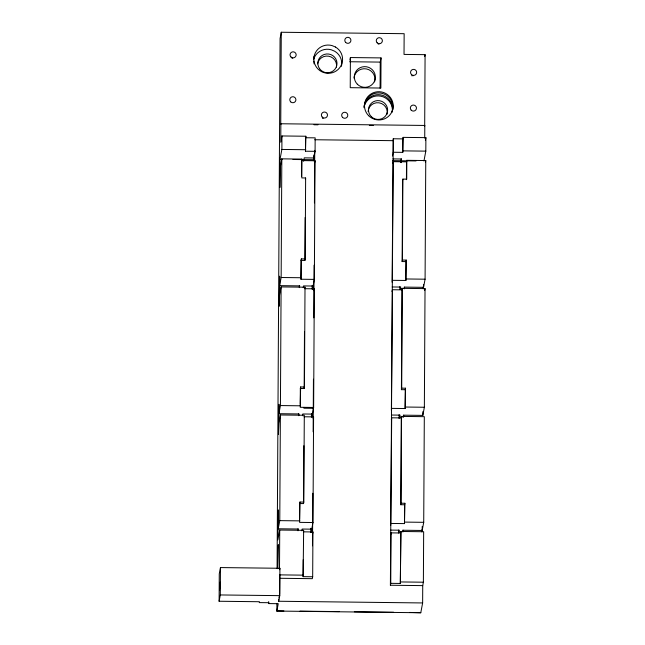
<?xml version="1.0" encoding="UTF-8"?>
<svg xmlns="http://www.w3.org/2000/svg" width="645" height="645" viewBox="0 0 645 645"><rect width="100%" height="100%" fill="white"/><g stroke="black" fill="none" stroke-linecap="round" stroke-linejoin="round"><path stroke-width="0.97" d="M422.636 602.946L420.782 612.75L276.85 611.057L278.237 603.696L268.667 603.583L268.828 602.712L259.258 602.599L259.427 601.729L219.115 601.253L219.268 573.881L220.461 567.576L279.914 568.277L279.761 595.649L278.696 601.253L422.636 602.946L422.733 585.62L423.378 582.209L423.66 531.738L400.892 531.472L400.327 583.451L390.757 583.338L390.394 585.241L422.733 585.62M219.115 601.253L220.308 594.948L220.461 567.576M268.667 603.583L268.675 601.632M276.85 611.057L276.89 603.817M277.084 568.551L280.075 38.539L281.268 32.25L404.149 33.693L404.028 54.414L425.087 54.656L424.692 125.049M277.568 567.197L277.673 548.419L278.382 544.654L277.793 568.672M305.504 151.22L305.585 137.74L315.155 137.853L315.083 151.333L305.504 151.22L305.867 136.24L281.954 135.958L281.873 149.438L280.003 159.331L279.849 187.574L280.285 166.999L281.825 158.855L301.908 159.089L301.804 177.923L305.633 177.972L305.174 258.951L304.892 260.451L301.062 260.411L300.957 279.237L314.357 279.398L315.026 160.75L301.626 160.597L301.538 176.456M298.006 528.779L297.998 530.762L298.329 529.013L278.237 528.779L278.35 509.945L277.858 539.938L279.728 530.045L303.642 530.327L303.11 576.654L312.68 576.767L312.93 531.948L303.36 531.835M298.659 413.808L298.651 415.694L298.982 413.945L278.89 413.711L278.946 404.294L278.455 434.287L278.834 423.12L280.373 414.977L304.295 415.259L303.803 502.084L303.521 503.584L299.691 503.535L299.603 519.394M299.385 285.735L299.369 287.63L299.699 285.88L279.616 285.646L279.664 276.189L279.18 306.222L279.559 295.063L281.099 286.92L305.012 287.194L304.448 387.008L304.166 388.516L300.336 388.467L300.248 404.326M281.268 32.25L280.744 124.364L280.865 123.759L424.797 125.453L424.724 138.119M280.865 123.759L280.76 142.271L281.954 135.958M278.696 601.253L278.713 599.253M279.511 568.511L279.728 530.045M278.237 528.779L279.777 520.628L280.373 414.977M278.89 413.711L280.43 405.56L281.099 286.92M279.616 285.646L281.156 277.503L281.825 158.855M279.64 594.464L279.745 575.251M304.005 416.767L313.583 416.88L312.986 522.531L299.586 522.369L299.973 502.036L303.803 502.084M305.012 287.194L304.73 288.702L314.3 288.815L313.631 407.463L300.231 407.301L300.626 386.968L304.448 387.008M300.957 279.237L301.344 258.903L305.174 258.951M303.11 576.654L303.198 559.723M303.521 503.584L303.843 445.703M304.166 388.516L304.488 331.619M304.892 260.451L305.133 217.462M310.785 532.254L310.809 528.287M311.43 417.283L311.454 413.518M312.156 289.226L312.18 285.453M312.059 413.961L312.051 415.848L313.631 407.463M292.959 159.484L313.494 159.726L313.502 157.711M311.712 531.996L311.728 529.166L302.158 529.053L301.828 530.803M312.365 416.928L312.382 414.098L302.803 413.985L302.481 415.735M313.083 288.863L313.099 286.041L303.529 285.928L303.198 287.67M313.809 160.798L313.841 154.961M312.503 545.799L312.801 493.24M313.147 431.86L313.446 379.195M313.793 317.864L314.091 265.208M314.438 202.869L314.736 150.35M350.404 57.55L350.235 87.68L380.864 88.043L381.034 57.905L350.404 57.55L349.929 60.066M380.099 88.22L380.244 62.097L381.034 57.905M391.926 102.668L391.918 104.675L392.249 102.926M390.394 585.241L393.265 138.772L402.835 138.885L403.117 137.377L425.885 137.643L425.813 151.132L423.942 161.024M390.757 583.338L391.039 532.867L400.61 532.98M390.733 525.353L391.684 417.799L401.263 417.912L401.545 416.404L424.313 416.67L423.717 522.321L422.177 530.464L403.238 530.246L402.907 531.996L402.915 530.013M391.378 410.284L392.41 289.734L401.98 289.847L402.27 288.339L425.031 288.613L424.362 407.253L422.83 415.396L403.891 415.178L403.56 416.928L399.731 416.88L400.061 415.13L391.442 415.033M392.104 282.22L393.136 161.669L406.535 161.831L406.818 160.323L425.756 160.549L425.087 279.196L423.547 287.339L404.608 287.114L404.278 288.863L404.294 286.985M392.466 156.05L393.184 152.252L393.265 138.772M398.465 532.996L398.481 530.069M399.11 418.573L399.134 414.679M399.836 289.541L399.852 286.614M401.166 162.637L401.182 158.751M400.771 504.729L401.053 503.221L404.883 503.269L404.6 504.769L400.771 504.729L401.263 417.912M401.416 389.661L401.706 388.153L405.536 388.201L405.245 389.701L401.416 389.661L401.98 289.847M402.141 261.556L402.424 260.056L406.253 260.096L405.971 261.604L402.141 261.556L402.601 180.616L402.883 179.108L406.713 179.157L406.818 160.323M393.184 152.252L402.762 152.365L402.835 138.885M400.327 583.451L400.892 531.472M401.053 503.221L401.545 416.404M401.706 388.153L402.27 288.339M402.424 260.056L402.883 179.108M402.762 152.365L403.117 137.377M403.56 416.928L403.568 415.041M391.088 523.45L404.496 523.603L404.6 504.769M391.741 408.382L405.141 408.535L405.245 389.701M392.466 280.317L405.866 280.47L405.971 261.604M406.431 179.673L406.535 161.831M404.496 523.603L404.883 503.269M405.141 408.535L405.536 388.201M405.866 280.47L406.253 260.096M420.782 612.75L409.712 612.436M421.846 531.891L421.862 529.94M423.217 288.775L423.233 286.759M422.177 530.464L422.201 526.505M422.83 415.396L422.846 411.639M423.547 287.339L423.563 284.526M313.752 59.308L314.397 55.954L313.801 58.324M392.265 111.706L392.644 108.965L392.176 105.304L390.765 101.878A14.367 14.117 10.7 0 0 363.965 107.707M305.585 137.74L305.867 136.24M301.626 160.597L301.908 159.089M303.61 161.266L304.255 157.864L313.825 157.977M305.351 179.471L305.633 177.972M313.494 159.726L315.083 151.333M314.663 162.653L315.026 160.75M301.062 260.411L301.344 258.903M312.462 289.42L314.357 279.398M313.946 290.718L314.3 288.815M300.336 388.467L300.626 386.968M304.061 407.35L303.9 408.204L313.47 408.317M279.64 569.745L279.914 568.277M278.995 597.875L279.317 596.165M313.22 418.782L313.583 416.88M299.691 503.535L299.973 502.036M311.092 532.544L312.986 522.531M312.575 533.85L312.93 531.948M312.68 576.767L312.317 578.67L279.817 578.283M392.773 163.572L393.136 161.669M400.859 162.411L401.504 159.009L392.886 158.904M424.749 56.454L425.087 54.656M392.055 291.637L392.41 289.734M424.684 126.057L424.797 125.453M425.378 140.352L425.885 137.643M425.418 162.355L425.756 160.549M391.33 419.693L391.684 417.799M424.692 290.419L425.031 288.613M390.677 534.761L391.039 532.867M392.2 111.488C393.539 107.771 392.918 103.587 391.096 100.136A14.367 14.117 10.7 0 0 364.264 106.877M349.614 61.743L380.244 62.097M313.962 124.759L317.993 124.808M369.327 125.404L373.35 125.453M314.792 139.747L392.902 140.666M281.873 149.438L305.794 149.721M403.044 150.865L425.813 151.132M280.003 159.331L282.002 159.355M392.555 160.653L416.025 160.928M281.156 277.503L301.239 277.737M406.148 278.971L425.087 279.196M392.168 286.969L400.779 287.065L400.448 288.815L402.367 288.839M280.43 405.56L300.514 405.802M405.423 407.035L424.362 407.253M279.777 520.628L299.869 520.87M404.778 522.103L423.717 522.321M390.797 530.101L399.408 530.198L399.078 531.948L400.997 531.972M279.47 574.872L303.392 575.155M400.61 581.943L423.378 582.209M220.308 594.948L279.761 595.649M276.85 610.871L283.897 610.952M299.998 611.138L339.254 611.605M354.355 611.783L393.611 612.242M313.744 61.138L314.091 63.887M313.849 58.671A14.367 14.117 10.7 0 1 331.216 49.762L334.666 51.213A14.367 14.117 10.7 0 1 341.487 66.29M368.101 111.569A9.578 9.409 10.7 0 1 378.986 102.797A9.578 9.409 10.7 0 1 386.992 114.286M317.582 63.839A9.578 9.409 10.7 0 1 328.611 56.188A9.578 9.409 10.7 0 1 336.464 67.08M353.96 78.061A10.538 10.352 10.7 0 1 366.328 68.902A10.538 10.352 10.7 0 1 374.6 81.883M364.207 106.199A14.367 14.117 10.7 0 1 380.937 96.202A14.367 14.117 10.7 0 1 392.281 112.028M378.147 43.981A3.064 3.015 10.7 0 1 378.938 44.094M411.639 75.747A3.064 3.015 10.7 0 1 413.219 75.763M322.468 118.406A3.064 3.015 10.7 0 1 323.266 118.309M291.927 58.114A3.064 3.015 10.7 0 1 292.717 58.227M219.502 588.038L219.566 590.377L219.647 584.644L219.502 588.038M219.969 585.587L220.026 587.934L220.106 582.201L219.969 585.587M335.464 47.02L332.006 45.569A14.367 14.117 10.7 0 0 314.059 61.452A14.367 14.117 10.7 0 0 336.384 70.837A14.367 14.117 10.7 0 0 335.464 47.02M411.421 74.481A3.064 3.015 10.7 0 0 416.557 73.191A3.064 3.015 10.7 0 0 412.824 69.458A3.064 3.015 10.7 0 0 411.421 74.481M411.22 110.182A3.064 3.015 10.7 0 0 416.356 108.892A3.064 3.015 10.7 0 0 412.623 105.151A3.064 3.015 10.7 0 0 411.22 110.182M345.68 42.433A3.064 3.015 10.7 0 0 350.815 41.143A3.064 3.015 10.7 0 0 347.083 37.41A3.064 3.015 10.7 0 0 345.68 42.433M377.14 42.804A3.064 3.015 10.7 0 0 382.275 41.514A3.064 3.015 10.7 0 0 378.542 37.781A3.064 3.015 10.7 0 0 377.14 42.804M368.642 115.697A14.367 14.117 10.7 0 0 392.7 109.642A14.367 14.117 10.7 0 0 375.213 92.138A14.367 14.117 10.7 0 0 368.642 115.697M342.543 117.374A3.064 3.015 10.7 0 0 347.679 116.084A3.064 3.015 10.7 0 0 343.946 112.351A3.064 3.015 10.7 0 0 342.543 117.374M371.536 116.874A9.578 9.409 10.7 0 0 387.387 112.19A9.578 9.409 10.7 0 0 375.253 100.999A9.578 9.409 10.7 0 0 371.536 116.874M319.622 68.773A9.578 9.409 10.7 0 0 336.126 67.33A9.578 9.409 10.7 0 0 326.507 53.986A9.578 9.409 10.7 0 0 319.622 68.773M357.354 84.221A10.538 10.352 10.7 0 0 374.995 79.787A10.538 10.352 10.7 0 0 362.176 66.951A10.538 10.352 10.7 0 0 357.354 84.221M322.258 117.14A3.064 3.015 10.7 0 0 327.386 115.85A3.064 3.015 10.7 0 0 323.661 112.117A3.064 3.015 10.7 0 0 322.258 117.14M290.669 101.837A3.064 3.015 10.7 0 0 295.797 100.547A3.064 3.015 10.7 0 0 292.072 96.814A3.064 3.015 10.7 0 0 290.669 101.837M290.919 56.945A3.064 3.015 10.7 0 0 296.055 55.655A3.064 3.015 10.7 0 0 292.322 51.914A3.064 3.015 10.7 0 0 290.919 56.945"/></g></svg>
